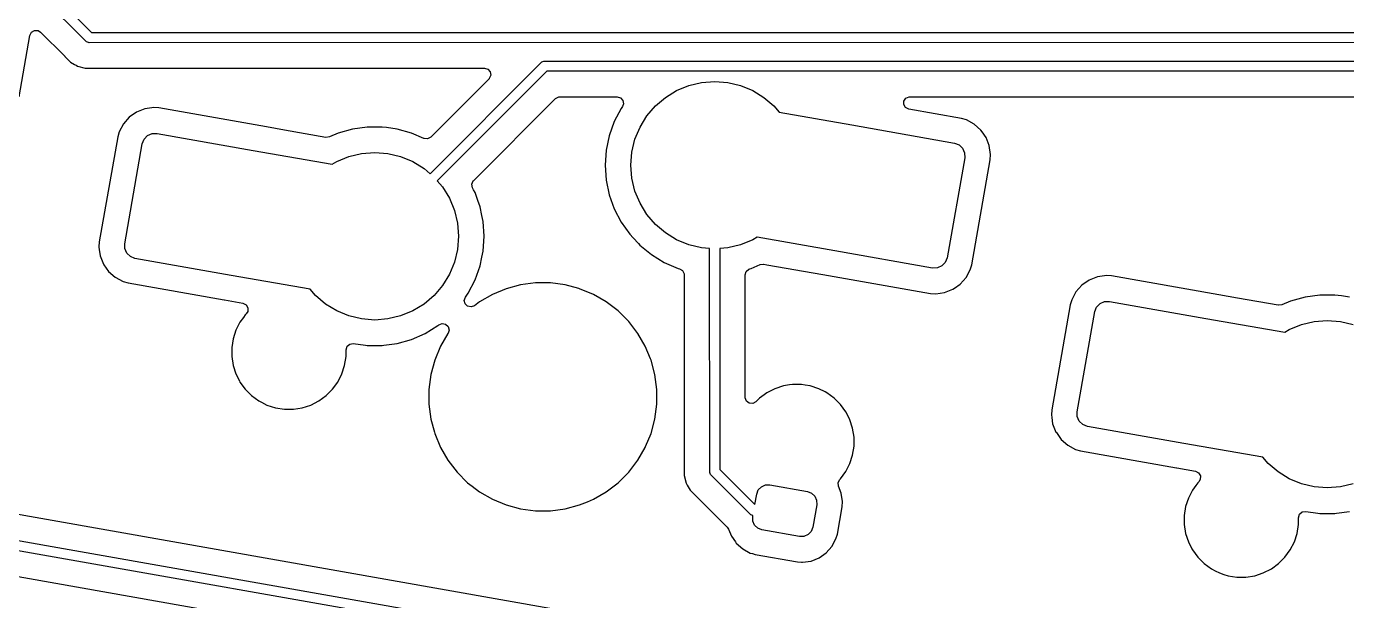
# Model space of a CAD drawing. Header units: millimetres. Extents: x 46 to 4458, y 59 to 1499.
# Drawn here: x 1782.63 to 1808.63, y 874.84 to 886.15 of the extents above; entities that cross this region are included whole.
import ezdxf

# ---------------------------------------------------------------- set-up
doc = ezdxf.new("R2010")
doc.units = ezdxf.units.MM
doc.layers.add('BLACK', color=7, linetype='Continuous')

msp = doc.modelspace()

# ---------------------------------------------------------------- linework, layer by layer
at = {"layer": 'BLACK', "linetype": 'Continuous'}
for p, q in [((1781.17732, 888.75839), (1783.91038, 886.02802)), ((1783.81151, 885.84679), (1781.07847, 888.57715)), ((1782.48525, 884.76642), (1782.69812, 885.97371)), ((1782.69812, 885.97371), (1782.72915, 886.03631)), ((1782.72915, 886.03631), (1782.78909, 886.0722)), ((1782.78909, 886.0722), (1782.85893, 886.06998)), ((1782.85893, 886.06998), (1782.90792, 886.03985)), ((1782.90792, 886.03985), (1783.38221, 885.56556)), ((1783.91038, 886.02802), (1826.05995, 886.02994)), ((1783.84756, 885.83186), (1783.81151, 885.84679)), ((1783.86707, 885.82994), (1783.84756, 885.83186)), ((1826.11818, 885.83186), (1783.86707, 885.82994)), ((1783.38221, 885.56556), (1783.38222, 885.56555)), ((1783.38222, 885.56555), (1783.38655, 885.56122)), ((1783.38655, 885.56122), (1783.38655, 885.56122)), ((1783.38655, 885.56122), (1783.49835, 885.44942)), ((1783.49835, 885.44942), (1783.57808, 885.40339)), ((1783.57808, 885.40339), (1783.60636, 885.38706)), ((1783.60636, 885.38706), (1783.63528, 885.37036)), ((1790.58038, 883.24956), (1792.76701, 885.43795)), ((1792.76701, 885.43795), (1792.78217, 885.45039)), ((1792.78217, 885.45039), (1792.81821, 885.46532)), ((1792.81821, 885.46532), (1830.64196, 885.46724)), ((1783.63528, 885.37036), (1783.78801, 885.32944)), ((1783.78801, 885.32944), (1791.65132, 885.32944)), ((1791.739, 885.11776), (1790.59119, 883.96994)), ((1792.87646, 885.26725), (1790.72042, 883.10945)), ((1791.65132, 885.32944), (1791.71836, 885.30975)), ((1791.71836, 885.30975), (1791.76411, 885.25695)), ((1791.74503, 885.12423), (1791.739, 885.11776)), ((1791.77406, 885.18779), (1791.74503, 885.12423)), ((1791.76411, 885.25695), (1791.77406, 885.18779)), ((1830.70021, 885.26916), (1792.87646, 885.26725)), ((1795.21373, 884.75212), (1795.43449, 884.8874)), ((1795.43449, 884.8874), (1795.67369, 884.98649)), ((1795.67369, 884.98649), (1795.92546, 885.04693)), ((1795.92546, 885.04693), (1796.18357, 885.06724)), ((1796.18357, 885.06724), (1796.44169, 885.04693)), ((1796.44169, 885.04693), (1796.69345, 884.98649)), ((1796.69345, 884.98649), (1796.93266, 884.8874)), ((1796.93266, 884.8874), (1797.15342, 884.75212)), ((1791.43837, 883.11865), (1793.05014, 884.73042)), ((1793.05014, 884.73042), (1793.11146, 884.76391)), ((1793.11146, 884.76391), (1793.13782, 884.76674)), ((1793.13782, 884.76674), (1794.26456, 884.76674)), ((1794.26456, 884.76674), (1794.3316, 884.74706)), ((1794.3316, 884.74706), (1794.37735, 884.69425)), ((1794.38729, 884.6251), (1794.36586, 884.57124)), ((1794.37735, 884.69425), (1794.38729, 884.6251)), ((1795.01685, 884.58397), (1795.21373, 884.75212)), ((1797.15342, 884.75212), (1797.3503, 884.58397)), ((1799.9082, 884.6116), (1799.91042, 884.68144)), ((1799.94409, 884.55165), (1799.9082, 884.6116)), ((1799.91042, 884.68144), (1799.95004, 884.73899)), ((1799.95004, 884.73899), (1800.01449, 884.76598)), ((1800.01449, 884.76598), (1800.02823, 884.76674)), ((1800.02823, 884.76674), (1813.15721, 884.76674)), ((1784.65481, 884.36221), (1784.53817, 884.23115)), ((1784.79852, 884.46284), (1784.65481, 884.36221)), ((1784.96156, 884.52761), (1784.79852, 884.46284)), ((1785.10044, 884.54795), (1784.96156, 884.52761)), ((1785.13515, 884.55304), (1785.10044, 884.54795)), ((1785.2382, 884.54553), (1785.13515, 884.55304)), ((1785.13515, 884.55304), (1785.13515, 884.55304)), ((1787.35498, 884.17228), (1785.2382, 884.54553)), ((1794.34185, 884.53722), (1794.2065, 884.27601)), ((1794.36586, 884.57124), (1794.34185, 884.53722)), ((1794.71341, 884.16633), (1794.84869, 884.38709)), ((1794.84869, 884.38709), (1795.01685, 884.58397)), ((1797.3503, 884.58397), (1797.45404, 884.46251)), ((1797.45404, 884.46251), (1798.88727, 884.20979)), ((1800.0067, 884.52063), (1799.94409, 884.55165)), ((1801.04228, 884.33803), (1800.0067, 884.52063)), ((1801.0423, 884.33802), (1801.04228, 884.33803)), ((1801.14169, 884.30983), (1801.0423, 884.33802)), ((1784.4549, 884.07672), (1784.42672, 883.97733)), ((1784.45491, 884.07672), (1784.4549, 884.07672)), ((1784.53817, 884.23115), (1784.45491, 884.07672)), ((1787.35499, 884.17228), (1787.35498, 884.17228)), ((1787.35556, 884.17218), (1787.35499, 884.17228)), ((1787.70856, 884.10994), (1787.35556, 884.17218)), ((1787.35556, 884.17218), (1787.35556, 884.17218)), ((1788.52362, 883.96622), (1787.70856, 884.10994)), ((1789.05042, 884.12894), (1788.76713, 884.04956)), ((1789.34188, 884.169), (1789.05042, 884.12894)), ((1789.05042, 884.12894), (1789.05042, 884.12894)), ((1789.63608, 884.169), (1789.34188, 884.169)), ((1789.34188, 884.169), (1789.34188, 884.169)), ((1789.7211, 884.15731), (1789.63608, 884.169)), ((1789.63608, 884.169), (1789.63608, 884.169)), ((1789.92753, 884.12894), (1789.7211, 884.15731)), ((1789.92754, 884.12894), (1789.92753, 884.12894)), ((1789.92753, 884.12894), (1789.92753, 884.12894)), ((1790.21082, 884.04956), (1789.92754, 884.12894)), ((1794.2065, 884.27601), (1794.10798, 883.9988)), ((1794.61433, 883.92712), (1794.71341, 884.16633)), ((1798.88727, 884.20979), (1798.88727, 884.20979)), ((1798.88727, 884.20979), (1800.90613, 883.85381)), ((1801.29612, 884.22657), (1801.14169, 884.30983)), ((1801.42717, 884.10994), (1801.29612, 884.22657)), ((1801.29612, 884.22657), (1801.29612, 884.22657)), ((1801.29612, 884.22657), (1801.29612, 884.22657)), ((1801.29612, 884.22657), (1801.29612, 884.22657)), ((1801.42718, 884.10994), (1801.42717, 884.10994)), ((1801.45361, 884.07218), (1801.42718, 884.10994)), ((1784.42671, 883.97731), (1784.06205, 881.9092)), ((1784.42672, 883.97733), (1784.42671, 883.97731)), ((1784.56363, 881.87154), (1784.91093, 883.84116)), ((1784.91093, 883.84116), (1784.94628, 883.93207)), ((1784.94628, 883.93207), (1785.01374, 884.00253)), ((1785.01374, 884.00253), (1785.10302, 884.04182)), ((1785.10302, 884.04182), (1785.20054, 884.04395)), ((1785.20054, 884.04395), (1787.0963, 883.70967)), ((1788.52522, 883.96595), (1788.52362, 883.96622)), ((1788.59455, 883.9746), (1788.52522, 883.96595)), ((1788.76713, 884.04956), (1788.59455, 883.9746)), ((1790.45411, 883.94389), (1790.21082, 884.04956)), ((1790.46017, 883.94144), (1790.45411, 883.94389)), ((1790.52986, 883.93646), (1790.46017, 883.94144)), ((1790.59119, 883.96994), (1790.52986, 883.93646)), ((1794.10798, 883.99879), (1794.04812, 883.71076)), ((1794.10798, 883.9988), (1794.10798, 883.99879)), ((1794.55389, 883.67536), (1794.61433, 883.92712)), ((1800.90613, 883.85381), (1800.99704, 883.81846)), ((1800.99704, 883.81846), (1801.0675, 883.75101)), ((1801.52781, 883.96622), (1801.45361, 884.07218)), ((1801.59258, 883.80318), (1801.52781, 883.96622)), ((1801.52781, 883.96622), (1801.52781, 883.96622)), ((1801.52781, 883.96622), (1801.52781, 883.96622)), ((1787.0963, 883.70967), (1787.0963, 883.70967)), ((1787.0963, 883.70967), (1788.65272, 883.43524)), ((1788.73989, 883.48866), (1788.9791, 883.58774)), ((1788.9791, 883.58774), (1789.23086, 883.64818)), ((1789.23086, 883.64818), (1789.48898, 883.6685)), ((1789.48898, 883.6685), (1789.74709, 883.64818)), ((1789.74709, 883.64818), (1789.99886, 883.58774)), ((1789.99886, 883.58774), (1790.23806, 883.48866)), ((1794.04812, 883.71076), (1794.02805, 883.41724)), ((1794.04812, 883.71076), (1794.04812, 883.71076)), ((1794.53357, 883.41724), (1794.55389, 883.67536)), ((1801.10892, 883.5642), (1800.76162, 881.59458)), ((1801.0675, 883.75101), (1801.10679, 883.66172)), ((1801.10679, 883.66172), (1801.10892, 883.5642)), ((1801.61801, 883.62959), (1801.59258, 883.80318)), ((1801.59258, 883.80318), (1801.59258, 883.80318)), ((1801.59258, 883.80318), (1801.59258, 883.80318)), ((1801.6105, 883.52654), (1801.61801, 883.62959)), ((1788.65272, 883.43524), (1788.73989, 883.48866)), ((1790.23806, 883.48866), (1790.45882, 883.35338)), ((1790.45882, 883.35338), (1790.58038, 883.24956)), ((1794.02805, 883.41724), (1794.04812, 883.12373)), ((1794.55389, 883.15913), (1794.53357, 883.41724)), ((1801.24583, 881.45842), (1801.6105, 883.52654)), ((1790.72042, 883.10945), (1790.82386, 882.98834)), ((1791.40259, 883.04251), (1791.42843, 883.10743)), ((1791.41596, 882.97393), (1791.40259, 883.04251)), ((1791.42843, 883.10743), (1791.43837, 883.11865)), ((1794.04812, 883.12373), (1794.04812, 883.12373)), ((1794.04812, 883.12373), (1794.10798, 882.8357)), ((1794.61433, 882.90737), (1794.55389, 883.15913)), ((1790.82386, 882.98834), (1790.95914, 882.76758)), ((1791.43587, 882.9355), (1791.41596, 882.97393)), ((1791.46605, 882.87726), (1791.43587, 882.9355)), ((1791.5205, 882.72404), (1791.46605, 882.87726)), ((1794.10798, 882.8357), (1794.10798, 882.83568)), ((1794.10798, 882.83568), (1794.2065, 882.55848)), ((1794.71341, 882.66816), (1794.61433, 882.90737)), ((1790.95914, 882.76758), (1791.05822, 882.52838)), ((1791.05822, 882.52838), (1791.11866, 882.27661)), ((1791.56457, 882.60006), (1791.5205, 882.72404)), ((1791.56457, 882.60004), (1791.56457, 882.60006)), ((1791.60033, 882.42796), (1791.56457, 882.60004)), ((1794.2065, 882.55848), (1794.34185, 882.29727)), ((1794.84869, 882.4474), (1794.71341, 882.66816)), ((1791.11866, 882.27661), (1791.13898, 882.0185)), ((1791.62443, 882.31201), (1791.60033, 882.42796)), ((1791.6445, 882.0185), (1791.62443, 882.31201)), ((1794.34185, 882.29727), (1794.34185, 882.29726)), ((1794.34185, 882.29726), (1794.5115, 882.05692)), ((1795.01685, 882.25052), (1794.84869, 882.4474)), ((1791.13898, 882.0185), (1791.11866, 881.76038)), ((1791.62443, 881.72499), (1791.6445, 882.0185)), ((1794.5115, 882.05692), (1794.57874, 881.98493)), ((1795.21373, 882.08237), (1795.01685, 882.25052)), ((1795.43449, 881.94708), (1795.21373, 882.08237)), ((1797.01983, 882.00051), (1796.93266, 881.94708)), ((1798.55163, 881.73041), (1797.01983, 882.00051)), ((1784.05482, 881.80997), (1784.05454, 881.80615)), ((1784.05454, 881.80615), (1784.06183, 881.75639)), ((1784.06205, 881.9092), (1784.05482, 881.80997)), ((1784.06183, 881.75639), (1784.07997, 881.63256)), ((1784.06205, 881.9092), (1784.06205, 881.9092)), ((1784.56576, 881.77402), (1784.56363, 881.87154)), ((1784.60505, 881.68474), (1784.56576, 881.77402)), ((1791.11866, 881.76038), (1791.05822, 881.50862)), ((1794.57874, 881.98493), (1794.68181, 881.87457)), ((1794.68181, 881.87457), (1794.71232, 881.84191)), ((1794.71232, 881.84191), (1794.83996, 881.73806)), ((1794.83996, 881.73806), (1794.94052, 881.65624)), ((1795.67369, 881.848), (1795.43449, 881.94708)), ((1795.92546, 881.78756), (1795.67369, 881.848)), ((1796.08409, 881.77507), (1795.92546, 881.78756)), ((1796.08549, 877.3652), (1796.08409, 881.77507)), ((1796.44169, 881.78756), (1796.28218, 881.775)), ((1796.28218, 881.775), (1796.28356, 877.42358)), ((1796.69345, 881.848), (1796.44169, 881.78756)), ((1796.93266, 881.94708), (1796.69345, 881.848)), ((1784.07997, 881.63256), (1784.14472, 881.46957)), ((1784.67551, 881.61728), (1784.60505, 881.68474)), ((1784.76642, 881.58193), (1784.67551, 881.61728)), ((1786.66218, 881.24766), (1784.76642, 881.58193)), ((1791.05822, 881.50862), (1790.95914, 881.26941)), ((1791.56457, 881.43695), (1791.60029, 881.60884)), ((1791.60029, 881.60884), (1791.62443, 881.72499)), ((1794.94052, 881.65624), (1794.94053, 881.65624)), ((1794.94053, 881.65624), (1794.94053, 881.65624)), ((1794.94053, 881.65624), (1795.19189, 881.50338)), ((1795.19189, 881.50338), (1795.1919, 881.50338)), ((1795.1919, 881.50338), (1795.46173, 881.38618)), ((1800.47201, 881.39179), (1798.55163, 881.73041)), ((1798.55163, 881.73041), (1798.55163, 881.73041)), ((1800.72627, 881.50367), (1800.65881, 881.43321)), ((1800.76162, 881.59458), (1800.72627, 881.50367)), ((1784.14472, 881.46957), (1784.14474, 881.46952)), ((1784.14474, 881.46952), (1784.15251, 881.45843)), ((1784.15251, 881.45843), (1784.24537, 881.32581)), ((1784.24537, 881.32581), (1784.24537, 881.3258)), ((1784.24537, 881.3258), (1784.37643, 881.20918)), ((1788.21851, 880.97323), (1786.66218, 881.24766)), ((1786.66218, 881.24766), (1786.66218, 881.24766)), ((1790.95914, 881.26941), (1790.82386, 881.04865)), ((1791.46605, 881.15973), (1791.56457, 881.43694)), ((1791.56457, 881.43694), (1791.56457, 881.43695)), ((1791.56457, 881.43695), (1791.56457, 881.43695)), ((1795.46173, 881.38618), (1795.49253, 881.37755)), ((1795.49253, 881.37755), (1795.55177, 881.34051)), ((1795.55177, 881.34051), (1795.58158, 881.27732)), ((1795.58158, 881.27732), (1795.58307, 881.25815)), ((1795.58307, 881.25815), (1795.58307, 877.47138)), ((1796.78407, 881.25815), (1796.80376, 881.32519)), ((1796.78407, 878.84563), (1796.78407, 881.25815)), ((1796.80376, 881.32519), (1796.85656, 881.37094)), ((1796.85656, 881.37094), (1796.87462, 881.37755)), ((1796.87462, 881.37755), (1796.90541, 881.38618)), ((1796.90541, 881.38618), (1797.07799, 881.46114)), ((1797.07799, 881.46114), (1797.14733, 881.46979)), ((1797.14733, 881.46979), (1797.14893, 881.46952)), ((1797.14893, 881.46952), (1797.21187, 881.45842)), ((1797.21187, 881.45842), (1798.3107, 881.26467)), ((1798.3107, 881.26467), (1798.31071, 881.26467)), ((1798.31071, 881.26467), (1798.31699, 881.26356)), ((1798.31699, 881.26356), (1798.31699, 881.26356)), ((1798.31699, 881.26356), (1800.43435, 880.89021)), ((1800.56953, 881.39392), (1800.47201, 881.39179)), ((1800.65881, 881.43321), (1800.56953, 881.39392)), ((1801.13438, 881.2046), (1801.21764, 881.35902)), ((1801.21764, 881.35902), (1801.24583, 881.45842)), ((1803.72215, 881.21961), (1803.5591, 881.15484)), ((1803.86102, 881.23995), (1803.72215, 881.21961)), ((1803.89574, 881.24504), (1803.86102, 881.23995)), ((1803.99879, 881.23753), (1803.89574, 881.24504)), ((1803.89574, 881.24504), (1803.89574, 881.24504)), ((1806.11557, 880.86429), (1803.99879, 881.23753)), ((1784.37643, 881.20918), (1784.37643, 881.20917)), ((1784.37643, 881.20917), (1784.37643, 881.20917)), ((1784.37643, 881.20917), (1784.37643, 881.20917)), ((1784.37643, 881.20917), (1784.53086, 881.12591)), ((1784.53086, 881.12591), (1784.63026, 881.09772)), ((1784.63026, 881.09772), (1786.52183, 880.76418)), ((1788.32225, 880.85177), (1788.21851, 880.97323)), ((1790.82386, 881.04865), (1790.6557, 880.85177)), ((1791.3307, 880.89852), (1791.46605, 881.15973)), ((1792.07703, 880.98533), (1791.80523, 880.87275)), ((1792.36123, 881.06149), (1792.07703, 880.98533)), ((1792.65291, 881.09989), (1792.36123, 881.06149)), ((1792.65292, 881.09989), (1792.65291, 881.09989)), ((1792.94713, 881.09989), (1792.65292, 881.09989)), ((1792.65292, 881.09989), (1792.65292, 881.09989)), ((1792.94714, 881.09989), (1792.94713, 881.09989)), ((1793.23882, 881.06149), (1792.94714, 881.09989)), ((1792.94714, 881.09989), (1792.94714, 881.09989)), ((1793.23883, 881.06149), (1793.23882, 881.06149)), ((1793.23883, 881.06148), (1793.23883, 881.06149)), ((1793.51005, 880.98881), (1793.23883, 881.06148)), ((1793.52302, 880.98533), (1793.51005, 880.98881)), ((1793.79482, 880.87275), (1793.52302, 880.98533)), ((1800.71123, 880.90823), (1800.87403, 880.97291)), ((1800.87403, 880.97291), (1800.90884, 880.99728)), ((1800.90884, 880.99728), (1801.01775, 881.07354)), ((1801.01775, 881.07354), (1801.13438, 881.2046)), ((1803.41539, 881.05421), (1803.29876, 880.92315)), ((1803.5591, 881.15484), (1803.41539, 881.05421)), ((1786.52183, 880.76418), (1786.52184, 880.76418)), ((1786.52184, 880.76418), (1786.52812, 880.76307)), ((1786.52812, 880.76307), (1786.52812, 880.76307)), ((1786.52812, 880.76307), (1786.89103, 880.69908)), ((1786.89103, 880.69908), (1786.95363, 880.66806)), ((1788.51913, 880.68362), (1788.32225, 880.85177)), ((1790.6557, 880.85177), (1790.45882, 880.68362)), ((1791.25287, 880.75597), (1791.27534, 880.8201)), ((1791.26853, 880.68788), (1791.25287, 880.75597)), ((1791.27534, 880.8201), (1791.3307, 880.89852)), ((1791.55043, 880.72564), (1791.45213, 880.65022)), ((1791.55044, 880.72565), (1791.55043, 880.72564)), ((1791.80522, 880.87274), (1791.55044, 880.72565)), ((1791.80523, 880.87275), (1791.80522, 880.87274)), ((1793.79484, 880.87274), (1793.79482, 880.87275)), ((1794.04962, 880.72565), (1793.79484, 880.87274)), ((1794.04962, 880.72564), (1794.04962, 880.72565)), ((1794.04963, 880.72564), (1794.04962, 880.72564)), ((1794.28304, 880.54654), (1794.04963, 880.72564)), ((1794.04963, 880.72564), (1794.04963, 880.72564)), ((1794.04963, 880.72564), (1794.04963, 880.72564)), ((1800.43435, 880.89021), (1800.5374, 880.88271)), ((1800.5374, 880.88271), (1800.71099, 880.90813)), ((1800.71099, 880.90813), (1800.71123, 880.90823)), ((1803.21549, 880.76872), (1803.18731, 880.66934)), ((1803.29876, 880.92315), (1803.21549, 880.76872)), ((1803.21549, 880.76872), (1803.21549, 880.76872)), ((1803.70687, 880.62407), (1803.77432, 880.69454)), ((1803.77432, 880.69454), (1803.86361, 880.73382)), ((1803.86361, 880.73382), (1803.96113, 880.73595)), ((1803.96113, 880.73595), (1805.85688, 880.40168)), ((1806.11558, 880.86428), (1806.11557, 880.86429)), ((1806.11615, 880.86418), (1806.11558, 880.86428)), ((1806.48105, 880.79984), (1806.11615, 880.86418)), ((1806.11615, 880.86418), (1806.11615, 880.86418)), ((1807.28421, 880.65822), (1806.48105, 880.79984)), ((1807.52772, 880.74157), (1807.35514, 880.6666)), ((1807.811, 880.82094), (1807.52772, 880.74157)), ((1807.81101, 880.82094), (1807.811, 880.82094)), ((1808.10247, 880.861), (1807.81101, 880.82094)), ((1808.39666, 880.861), (1808.10247, 880.861)), ((1808.10247, 880.861), (1808.10247, 880.861)), ((1808.52764, 880.843), (1808.39666, 880.861)), ((1808.39666, 880.861), (1808.39666, 880.861)), ((1808.68812, 880.82094), (1808.52764, 880.843)), ((1786.93872, 880.47083), (1786.90171, 880.41989)), ((1786.93873, 880.47084), (1786.93872, 880.47084)), ((1786.93872, 880.47084), (1786.93872, 880.47083)), ((1786.95718, 880.48929), (1786.93873, 880.47084)), ((1786.95363, 880.66806), (1786.98952, 880.60811)), ((1786.9873, 880.53828), (1786.95718, 880.48929)), ((1786.98952, 880.60811), (1786.9873, 880.53828)), ((1788.73989, 880.54834), (1788.51913, 880.68362)), ((1788.9791, 880.44925), (1788.73989, 880.54834)), ((1789.23086, 880.38881), (1788.9791, 880.44925)), ((1789.99886, 880.44925), (1789.74709, 880.38881)), ((1790.23806, 880.54834), (1789.99886, 880.44925)), ((1790.45882, 880.68362), (1790.23806, 880.54834)), ((1791.31852, 880.63906), (1791.26853, 880.68788)), ((1791.38696, 880.62502), (1791.31852, 880.63906)), ((1791.45213, 880.65022), (1791.38696, 880.62502)), ((1794.28304, 880.54653), (1794.28304, 880.54654)), ((1794.49107, 880.3385), (1794.28304, 880.54653)), ((1803.1873, 880.66931), (1802.82264, 878.6012)), ((1803.18731, 880.66934), (1803.1873, 880.66931)), ((1803.32422, 878.56354), (1803.67152, 880.53316)), ((1803.67152, 880.53316), (1803.70687, 880.62407)), ((1807.28581, 880.65795), (1807.28421, 880.65822)), ((1807.35514, 880.6666), (1807.28581, 880.65795)), ((1786.83459, 880.32751), (1786.75416, 880.16966)), ((1786.90171, 880.41989), (1786.83459, 880.32751)), ((1789.48898, 880.3685), (1789.23086, 880.38881)), ((1789.74709, 880.38881), (1789.48898, 880.3685)), ((1790.48066, 880.10464), (1790.73203, 880.2575)), ((1790.73203, 880.2575), (1790.74962, 880.27181)), ((1790.74962, 880.27181), (1790.81404, 880.29885)), ((1790.81404, 880.29885), (1790.88286, 880.28677)), ((1790.88286, 880.28677), (1790.93422, 880.2394)), ((1790.93422, 880.2394), (1790.95181, 880.17178)), ((1794.49108, 880.3385), (1794.49107, 880.3385)), ((1794.61112, 880.18205), (1794.49108, 880.3385)), ((1794.67018, 880.10508), (1794.61112, 880.18205)), ((1805.85688, 880.40168), (1805.85689, 880.40168)), ((1805.85689, 880.40168), (1807.4133, 880.12724)), ((1807.4133, 880.12724), (1807.50048, 880.18066)), ((1807.50048, 880.18066), (1807.73969, 880.27974)), ((1807.73969, 880.27974), (1807.99145, 880.34019)), ((1807.99145, 880.34019), (1808.24957, 880.3605)), ((1808.24957, 880.3605), (1808.50768, 880.34019)), ((1808.50768, 880.34019), (1808.75944, 880.27974)), ((1786.69942, 880.00118), (1786.67171, 879.8262)), ((1786.75416, 880.16966), (1786.69942, 880.00118)), ((1786.75416, 880.16966), (1786.75416, 880.16966)), ((1789.92753, 879.90806), (1790.21082, 879.98743)), ((1790.21082, 879.98743), (1790.48066, 880.10464)), ((1790.92988, 880.10509), (1790.78277, 879.8503)), ((1790.93099, 880.10675), (1790.92988, 880.10509)), ((1790.93117, 880.10733), (1790.93099, 880.10675)), ((1790.9319, 880.1086), (1790.93117, 880.10733)), ((1790.95181, 880.17178), (1790.93163, 880.10876)), ((1790.93163, 880.10876), (1790.9319, 880.1086)), ((1794.67019, 880.10508), (1794.67018, 880.10508)), ((1794.81729, 879.8503), (1794.67019, 880.10508)), ((1786.67171, 879.8262), (1786.67171, 879.64904)), ((1788.92271, 879.7834), (1788.94239, 879.85044)), ((1788.92271, 879.64904), (1788.92271, 879.7834)), ((1788.94239, 879.85044), (1788.99519, 879.8962)), ((1788.99519, 879.8962), (1789.06359, 879.90625)), ((1789.06359, 879.90625), (1789.30526, 879.87303)), ((1789.30526, 879.87303), (1789.34188, 879.868)), ((1789.34188, 879.868), (1789.34188, 879.868)), ((1789.34188, 879.868), (1789.63608, 879.868)), ((1789.63608, 879.868), (1789.6675, 879.87232)), ((1789.6675, 879.87232), (1789.92753, 879.90806)), ((1790.78276, 879.85028), (1790.67018, 879.57848)), ((1790.78277, 879.8503), (1790.78276, 879.85028)), ((1794.81729, 879.85028), (1794.81729, 879.8503)), ((1794.92012, 879.60204), (1794.81729, 879.85028)), ((1786.67171, 879.64904), (1786.69942, 879.47406)), ((1786.69942, 879.47406), (1786.75416, 879.30558)), ((1788.84025, 879.30558), (1788.89499, 879.47406)), ((1788.89499, 879.47406), (1788.92271, 879.64904)), ((1790.67018, 879.57848), (1790.59403, 879.29428)), ((1794.92988, 879.57847), (1794.92012, 879.60204)), ((1795.00603, 879.29429), (1794.92988, 879.57847)), ((1786.75416, 879.30558), (1786.75416, 879.30558)), ((1786.75416, 879.30558), (1786.82451, 879.16751)), ((1786.82451, 879.16751), (1786.83459, 879.14773)), ((1786.83459, 879.14773), (1786.93872, 879.00441)), ((1788.65569, 879.00441), (1788.75982, 879.14773)), ((1788.75982, 879.14773), (1788.84025, 879.30558)), ((1790.59403, 879.29428), (1790.55563, 879.0026)), ((1795.04443, 879.00259), (1795.00603, 879.29429)), ((1786.93872, 879.00441), (1787.06399, 878.87914)), ((1787.06399, 878.87914), (1787.20732, 878.77501)), ((1788.3871, 878.77501), (1788.53042, 878.87914)), ((1788.53042, 878.87914), (1788.65569, 879.00441)), ((1790.55563, 879.0026), (1790.55563, 879.00259)), ((1790.55563, 879.00259), (1790.55563, 878.70839)), ((1795.04443, 878.70838), (1795.04443, 879.00259)), ((1797.15533, 878.8941), (1797.06964, 878.83184)), ((1797.21296, 878.93597), (1797.15533, 878.8941)), ((1797.37081, 879.0164), (1797.21296, 878.93597)), ((1797.53929, 879.07114), (1797.37081, 879.0164)), ((1797.37081, 879.0164), (1797.37081, 879.0164)), ((1797.65813, 879.08996), (1797.53929, 879.07114)), ((1797.71427, 879.09885), (1797.65813, 879.08996)), ((1797.89143, 879.09885), (1797.71427, 879.09885)), ((1797.96613, 879.08702), (1797.89143, 879.09885)), ((1798.06641, 879.07114), (1797.96613, 879.08702)), ((1798.23489, 879.0164), (1798.06641, 879.07114)), ((1798.3619, 878.95168), (1798.23489, 879.0164)), ((1798.23489, 879.0164), (1798.23489, 879.0164)), ((1798.39274, 878.93597), (1798.3619, 878.95168)), ((1798.53607, 878.83184), (1798.39274, 878.93597)), ((1787.20732, 878.77501), (1787.26105, 878.74763)), ((1787.26105, 878.74763), (1787.36516, 878.69458)), ((1787.36516, 878.69458), (1787.36517, 878.69458)), ((1787.36517, 878.69458), (1787.44941, 878.66721)), ((1787.44941, 878.66721), (1787.53365, 878.63983)), ((1787.53365, 878.63983), (1787.70863, 878.61212)), ((1787.70863, 878.61212), (1787.70863, 878.61212)), ((1787.70863, 878.61212), (1787.88578, 878.61212)), ((1787.88578, 878.61212), (1788.06076, 878.63983)), ((1787.88578, 878.61212), (1787.88578, 878.61212)), ((1788.06076, 878.63983), (1788.22925, 878.69458)), ((1788.22925, 878.69458), (1788.3871, 878.77501)), ((1790.55563, 878.70839), (1790.55563, 878.70837)), ((1790.55563, 878.70837), (1790.59399, 878.41699)), ((1795.00603, 878.41669), (1795.04443, 878.70838)), ((1796.78439, 878.83679), (1796.78407, 878.84563)), ((1796.80881, 878.77132), (1796.78439, 878.83679)), ((1796.86474, 878.72945), (1796.80881, 878.77132)), ((1796.93443, 878.72447), (1796.86474, 878.72945)), ((1796.99575, 878.75795), (1796.93443, 878.72447)), ((1797.06963, 878.83183), (1796.99575, 878.75795)), ((1797.06964, 878.83183), (1797.06963, 878.83183)), ((1797.06964, 878.83184), (1797.06964, 878.83183)), ((1798.66133, 878.70657), (1798.53607, 878.83184)), ((1798.76547, 878.56324), (1798.66133, 878.70657)), ((1790.59399, 878.41699), (1790.59403, 878.41669)), ((1790.59403, 878.41669), (1790.66261, 878.16076)), ((1794.92988, 878.1325), (1795.00603, 878.41669)), ((1798.79016, 878.51477), (1798.76547, 878.56324)), ((1798.84589, 878.4054), (1798.79016, 878.51477)), ((1798.90064, 878.23691), (1798.84589, 878.4054)), ((1798.84589, 878.4054), (1798.84589, 878.4054)), ((1802.81541, 878.50198), (1802.81513, 878.49816)), ((1802.81513, 878.49816), (1802.82242, 878.44839)), ((1802.82264, 878.6012), (1802.81541, 878.50198)), ((1802.82242, 878.44839), (1802.84056, 878.32456)), ((1802.82264, 878.6012), (1802.82264, 878.6012)), ((1803.32635, 878.46602), (1803.32422, 878.56354)), ((1803.36563, 878.37674), (1803.32635, 878.46602)), ((1803.4361, 878.30928), (1803.36563, 878.37674)), ((1790.66261, 878.16076), (1790.67018, 878.13249)), ((1790.67018, 878.13249), (1790.78276, 877.86069)), ((1794.82341, 877.87545), (1794.92988, 878.13249)), ((1794.92987, 878.13249), (1794.92988, 878.1325)), ((1794.92988, 878.13249), (1794.92987, 878.13249)), ((1798.92835, 878.06193), (1798.90064, 878.23691)), ((1802.84056, 878.32456), (1802.90522, 878.1618)), ((1802.90522, 878.1618), (1802.90533, 878.16152)), ((1802.90533, 878.16152), (1802.9131, 878.15043)), ((1802.9131, 878.15043), (1803.00596, 878.01781)), ((1803.52701, 878.27393), (1803.4361, 878.30928)), ((1805.42276, 877.93966), (1803.52701, 878.27393)), ((1790.78276, 877.86069), (1790.78277, 877.86068)), ((1790.78277, 877.86068), (1790.92987, 877.6059)), ((1794.67018, 877.60589), (1794.81729, 877.86068)), ((1794.81729, 877.86068), (1794.82341, 877.87545)), ((1798.90064, 877.7098), (1798.92835, 877.88477)), ((1798.92835, 877.88477), (1798.92835, 878.06193)), ((1803.00596, 878.01781), (1803.00596, 878.01781)), ((1803.00596, 878.01781), (1803.13702, 877.90118)), ((1803.13702, 877.90118), (1803.13702, 877.90118)), ((1803.13702, 877.90118), (1803.13702, 877.90118)), ((1803.13702, 877.90118), (1803.13702, 877.90117)), ((1803.13702, 877.90117), (1803.29145, 877.81791)), ((1806.9791, 877.66523), (1805.42276, 877.93966)), ((1805.42276, 877.93966), (1805.42276, 877.93966)), ((1790.92987, 877.6059), (1790.92988, 877.60588)), ((1790.92988, 877.60588), (1791.10898, 877.37248)), ((1794.49108, 877.37248), (1794.67018, 877.60589)), ((1798.84589, 877.54131), (1798.90064, 877.7098)), ((1803.29145, 877.81791), (1803.39085, 877.78972)), ((1803.39085, 877.78972), (1805.28242, 877.45619)), ((1807.08284, 877.54377), (1806.9791, 877.66523)), ((1791.10898, 877.37248), (1791.10898, 877.37247)), ((1791.10898, 877.37247), (1791.31701, 877.16444)), ((1794.28304, 877.16444), (1794.49108, 877.37248)), ((1795.58307, 877.47138), (1795.58307, 877.47136)), ((1795.58307, 877.47136), (1795.58307, 877.30565)), ((1796.10043, 877.32915), (1796.08549, 877.3652)), ((1796.11286, 877.314), (1796.10043, 877.32915)), ((1796.8984, 876.53117), (1796.11286, 877.314)), ((1796.28356, 877.42358), (1796.97513, 876.7344)), ((1798.66133, 877.24014), (1798.76547, 877.38346)), ((1798.76547, 877.38346), (1798.84589, 877.54131)), ((1805.28242, 877.45619), (1805.28242, 877.45618)), ((1805.28242, 877.45618), (1805.2887, 877.45508)), ((1805.2887, 877.45508), (1805.28871, 877.45507)), ((1805.28871, 877.45507), (1805.65161, 877.39109)), ((1805.65161, 877.39109), (1805.71422, 877.36006)), ((1805.71422, 877.36006), (1805.75011, 877.30011)), ((1807.27972, 877.37562), (1807.08284, 877.54377)), ((1807.50048, 877.24034), (1807.27972, 877.37562)), ((1796.04563, 874.14077), (1779.38269, 877.07889)), ((1791.31701, 877.16444), (1791.31702, 877.16444)), ((1791.31702, 877.16444), (1791.40909, 877.09379)), ((1791.40909, 877.09379), (1791.55043, 876.98533)), ((1794.04963, 876.98533), (1794.28304, 877.16444)), ((1795.58307, 877.30565), (1795.58307, 877.30565)), ((1795.58307, 877.30565), (1795.624, 877.15292)), ((1795.624, 877.15292), (1795.64447, 877.11745)), ((1795.64447, 877.11745), (1795.64448, 877.11745)), ((1795.64448, 877.11745), (1795.70305, 877.016)), ((1797.04322, 877.02191), (1797.10393, 877.08533)), ((1797.10393, 877.08533), (1797.18429, 877.12069)), ((1797.18429, 877.12069), (1797.27206, 877.1226)), ((1797.27206, 877.1226), (1798.01066, 876.99236)), ((1798.6166, 877.16553), (1798.64878, 877.22755)), ((1798.62306, 877.09596), (1798.6166, 877.16553)), ((1798.67714, 876.95983), (1798.62306, 877.09596)), ((1798.64878, 877.22755), (1798.65062, 877.22943)), ((1798.65062, 877.22943), (1798.66133, 877.24013)), ((1798.66133, 877.24013), (1798.66133, 877.24014)), ((1798.66133, 877.24014), (1798.66133, 877.24014)), ((1805.66087, 877.10992), (1805.59518, 877.01951)), ((1805.69931, 877.16284), (1805.66087, 877.10992)), ((1805.71776, 877.18129), (1805.69931, 877.16284)), ((1805.69931, 877.16284), (1805.69931, 877.16284)), ((1805.69931, 877.16284), (1805.69931, 877.16284)), ((1805.74789, 877.23028), (1805.71776, 877.18129)), ((1805.75011, 877.30011), (1805.74789, 877.23028)), ((1807.73969, 877.14126), (1807.50048, 877.24034)), ((1807.99145, 877.08081), (1807.73969, 877.14126)), ((1808.24957, 877.0605), (1807.99145, 877.08081)), ((1808.50768, 877.08081), (1808.24957, 877.0605)), ((1808.75944, 877.14126), (1808.50768, 877.08081)), ((1791.55043, 876.98533), (1791.55044, 876.98533)), ((1791.55044, 876.98533), (1791.80522, 876.83823)), ((1791.80522, 876.83823), (1791.80523, 876.83822)), ((1791.80523, 876.83822), (1792.07703, 876.72564)), ((1793.68083, 876.791), (1793.79482, 876.83822)), ((1793.79482, 876.83822), (1793.79483, 876.83822)), ((1793.79483, 876.83823), (1794.04963, 876.98533)), ((1793.79483, 876.83822), (1793.79483, 876.83823)), ((1795.70305, 877.016), (1795.70305, 877.01599)), ((1795.70305, 877.01599), (1795.82192, 876.89712)), ((1795.82192, 876.89712), (1795.82193, 876.89712)), ((1795.82193, 876.89712), (1796.43056, 876.28848)), ((1796.97513, 876.7344), (1797.0114, 876.94009)), ((1797.0114, 876.94009), (1797.04322, 877.02191)), ((1798.01066, 876.99236), (1798.09248, 876.96055)), ((1798.09248, 876.96055), (1798.1559, 876.89984)), ((1798.1559, 876.89984), (1798.19126, 876.81948)), ((1798.19126, 876.81948), (1798.19317, 876.73171)), ((1798.70172, 876.79203), (1798.67714, 876.95983)), ((1798.69446, 876.69241), (1798.70172, 876.79203)), ((1805.51475, 876.86166), (1805.46001, 876.69318)), ((1805.59518, 877.01951), (1805.51475, 876.86166)), ((1805.51475, 876.86166), (1805.51475, 876.86166)), ((1778.83762, 876.6655), (1796.41654, 873.56647)), ((1792.07703, 876.72564), (1792.07704, 876.72564)), ((1792.07704, 876.72564), (1792.07704, 876.72564)), ((1792.07704, 876.72564), (1792.36123, 876.64949)), ((1792.36123, 876.64949), (1792.65292, 876.61109)), ((1792.65292, 876.61109), (1792.65293, 876.61109)), ((1792.65293, 876.61109), (1792.94713, 876.61109)), ((1792.94713, 876.61109), (1793.23883, 876.64949)), ((1792.94713, 876.61109), (1792.94713, 876.61109)), ((1793.23883, 876.64949), (1793.52302, 876.72564)), ((1793.52302, 876.72564), (1793.68083, 876.791)), ((1798.19317, 876.73171), (1798.11503, 876.28855)), ((1798.59953, 876.15403), (1798.69446, 876.69241)), ((1805.46001, 876.69318), (1805.43229, 876.5182)), ((1807.68329, 876.47541), (1807.70298, 876.54244)), ((1807.70298, 876.54244), (1807.75578, 876.5882)), ((1807.75578, 876.5882), (1807.82417, 876.59825)), ((1807.82417, 876.59825), (1808.06585, 876.56503)), ((1808.06585, 876.56503), (1808.10247, 876.56)), ((1808.10247, 876.56), (1808.10247, 876.56)), ((1808.10247, 876.56), (1808.39666, 876.56)), ((1808.39666, 876.56), (1808.42809, 876.56432)), ((1808.42809, 876.56432), (1808.68812, 876.60006)), ((1796.38215, 873.3714), (1778.80323, 876.47043)), ((1796.43056, 876.28848), (1796.45812, 876.24658)), ((1796.93445, 876.51624), (1796.8984, 876.53117)), ((1796.93326, 876.49693), (1796.93663, 876.51603)), ((1796.93518, 876.40916), (1796.93326, 876.49693)), ((1796.93663, 876.51603), (1796.93445, 876.51624)), ((1796.97053, 876.3288), (1796.93518, 876.40916)), ((1797.03395, 876.26809), (1796.97053, 876.3288)), ((1798.11503, 876.28855), (1798.08321, 876.20673)), ((1805.43229, 876.5182), (1805.43229, 876.34104)), ((1805.43229, 876.34104), (1805.46001, 876.16607)), ((1807.65558, 876.16607), (1807.68329, 876.34104)), ((1807.68329, 876.34104), (1807.68329, 876.47541)), ((1796.45812, 876.24658), (1796.51191, 876.1112)), ((1796.51191, 876.1112), (1796.51191, 876.11119)), ((1796.51191, 876.11119), (1796.51191, 876.11119)), ((1796.51191, 876.11119), (1796.59146, 875.99758)), ((1797.11577, 876.23627), (1797.03395, 876.26809)), ((1797.85438, 876.10604), (1797.11577, 876.23627)), ((1797.94215, 876.10795), (1797.85438, 876.10604)), ((1798.0225, 876.14331), (1797.94215, 876.10795)), ((1798.08321, 876.20673), (1798.0225, 876.14331)), ((1798.49179, 875.90866), (1798.57228, 876.05794)), ((1798.57228, 876.05794), (1798.59953, 876.15403)), ((1805.46001, 876.16607), (1805.51475, 875.99758)), ((1807.60084, 875.99758), (1807.65558, 876.16607)), ((1779.17414, 875.89614), (1795.83708, 872.95801)), ((1796.59146, 875.99758), (1796.60918, 875.97227)), ((1796.60918, 875.97227), (1796.60919, 875.97226)), ((1796.60919, 875.97226), (1796.73588, 875.85952)), ((1796.73588, 875.85952), (1796.73588, 875.85952)), ((1796.73588, 875.85952), (1796.73588, 875.85951)), ((1796.73588, 875.85951), (1796.88516, 875.77902)), ((1796.88516, 875.77902), (1796.92719, 875.7671)), ((1796.92719, 875.7671), (1796.98123, 875.75178)), ((1796.98123, 875.75178), (1796.98124, 875.75177)), ((1796.98124, 875.75177), (1796.98125, 875.75177)), ((1796.98125, 875.75177), (1797.81508, 875.60475)), ((1798.24011, 875.68469), (1798.37904, 875.78196)), ((1798.37904, 875.78196), (1798.49179, 875.90866)), ((1805.51475, 875.99758), (1805.51475, 875.99758)), ((1805.51475, 875.99758), (1805.58397, 875.86174)), ((1805.58397, 875.86174), (1805.59518, 875.83973)), ((1805.59518, 875.83973), (1805.69931, 875.69641)), ((1807.41628, 875.69641), (1807.52041, 875.83973)), ((1807.52041, 875.83973), (1807.60084, 875.99758)), ((1797.81508, 875.60475), (1797.89477, 875.59894)), ((1797.89477, 875.59894), (1797.91469, 875.59749)), ((1797.91469, 875.59749), (1798.0825, 875.62207)), ((1797.91469, 875.59749), (1797.91469, 875.59749)), ((1797.91469, 875.59749), (1797.91469, 875.59749)), ((1798.0825, 875.62207), (1798.24011, 875.68469)), ((1805.69931, 875.69641), (1805.82458, 875.57114)), ((1805.82458, 875.57114), (1805.9679, 875.46701)), ((1807.14768, 875.46701), (1807.29101, 875.57114)), ((1807.29101, 875.57114), (1807.41628, 875.69641)), ((1805.9679, 875.46701), (1806.0435, 875.42849)), ((1806.0435, 875.42849), (1806.12575, 875.38658)), ((1806.12575, 875.38658), (1806.12575, 875.38658)), ((1806.12575, 875.38658), (1806.20999, 875.35921)), ((1806.20999, 875.35921), (1806.29424, 875.33184)), ((1806.29424, 875.33184), (1806.46921, 875.30412)), ((1806.46921, 875.30412), (1806.46922, 875.30412)), ((1806.46922, 875.30412), (1806.64637, 875.30412)), ((1806.64637, 875.30412), (1806.82135, 875.33184)), ((1806.64637, 875.30412), (1806.64637, 875.30412)), ((1806.82135, 875.33184), (1806.98984, 875.38658)), ((1806.98984, 875.38658), (1807.14768, 875.46701))]:
    msp.add_line(p, q, dxfattribs=at)

doc.saveas('drawing.dxf')
